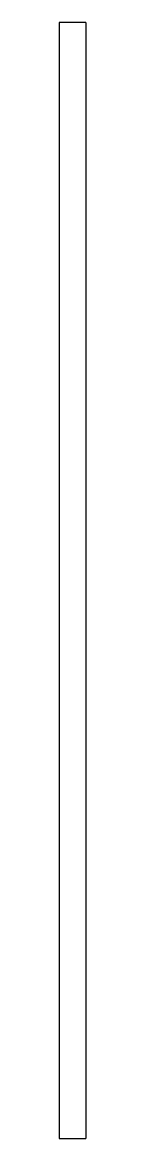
# Model space of a CAD drawing. Header units: millimetres. Extents: x 0 to 5, y -242 to -33.
import ezdxf

# ---------------------------------------------------------------- set-up
doc = ezdxf.new("R2010")
doc.units = ezdxf.units.MM

msp = doc.modelspace()

# ---------------------------------------------------------------- linework, layer by layer
at = {"color": 7, "linetype": 'Continuous', "lineweight": 25}
for p, q in [((5, -32.59), (0, -32.59)), ((0, -242.45), (5, -242.45))]:
    msp.add_line(p, q, dxfattribs=at)
for points in [[(0, -32.6), (0, -32.6), (0, -32.53), (0, -32.79), (0, -33.38), (0, -34.53), (0, -36.34), (0, -39), (0, -42.29), (0, -46.19), (0, -50.68), (0, -55.74), (0, -61.31), (0, -67.36), (0, -73.79), (0, -80.59), (0, -87.69), (0, -95.11), (0, -102.75), (0, -110.56), (0, -118.51), (0, -126.64), (0, -134.89), (0, -143.21), (0, -151.55), (0, -159.86), (0, -168.09), (0, -176.17), (0, -184.07), (0, -191.71), (0, -199.05), (0, -206.02), (0, -212.29), (0, -217.86), (0, -222.76), (0, -227.2), (0, -231.13), (0, -234.5), (0, -237.29), (0, -239.49), (0, -241.06), (0, -242.01), (0, -242.45), (0, -242.41), (0, -242.39)], [(5, -32.6), (5, -32.6), (5, -32.53), (5, -32.79), (5, -33.38), (5, -34.53), (5, -36.34), (5, -39), (5, -42.29), (5, -46.19), (5, -50.68), (5, -55.74), (5, -61.31), (5, -67.36), (5, -73.79), (5, -80.59), (5, -87.69), (5, -95.11), (5, -102.75), (5, -110.56), (5, -118.51), (5, -126.64), (5, -134.89), (5, -143.21), (5, -151.55), (5, -159.86), (5, -168.09), (5, -176.17), (5, -184.07), (5, -191.71), (5, -199.05), (5, -206.02), (5, -212.29), (5, -217.86), (5, -222.76), (5, -227.2), (5, -231.13), (5, -234.5), (5, -237.29), (5, -239.49), (5, -241.06), (5, -242.01), (5, -242.45), (5, -242.41), (5, -242.39)]]:
    msp.add_open_spline(points, degree=3, knots=[0, 0, 0, 0, 0.00146, 0.02064, 0.039847, 0.059096, 0.085646, 0.1123, 0.139046, 0.16586, 0.193198, 0.220529, 0.247813, 0.275032, 0.302185, 0.328789, 0.355331, 0.381815, 0.408252, 0.433975, 0.459697, 0.485453, 0.511253, 0.53709, 0.562951, 0.588826, 0.614706, 0.64059, 0.666489, 0.692423, 0.718396, 0.744373, 0.770316, 0.792967, 0.81556, 0.838094, 0.860586, 0.883068, 0.905575, 0.928115, 0.950687, 0.97093, 0.99118, 1, 1, 1, 1], dxfattribs=at)

doc.saveas('drawing.dxf')
